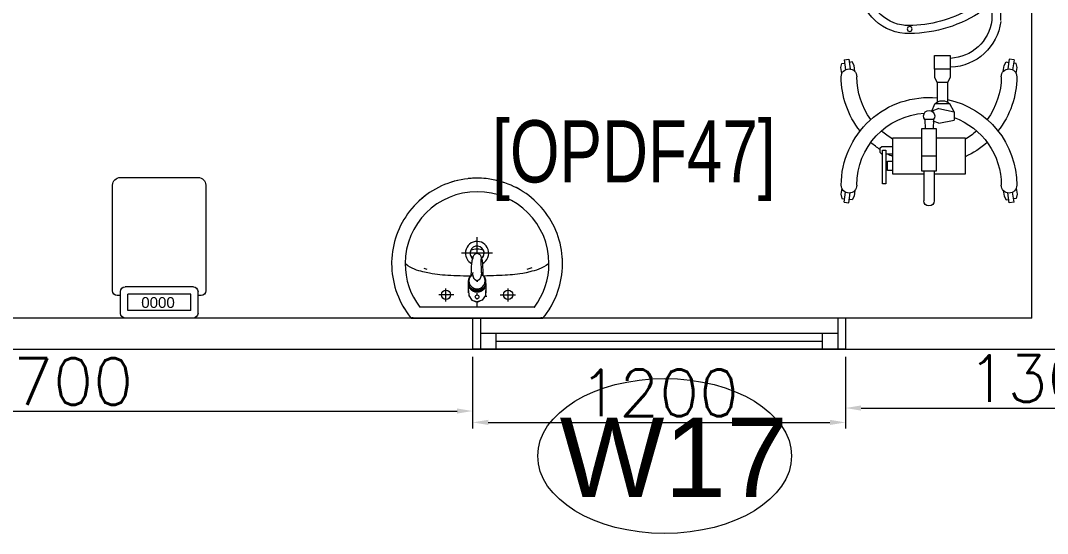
# Model space of a CAD drawing. Header units: millimetres. Extents: x -2143172 to 5255, y -610845 to 279739.
# Drawn here: x -1071212 to -1067907, y -583061 to -581411 of the extents above; entities that cross this region are included whole.
import ezdxf

# ---------------------------------------------------------------- set-up
doc = ezdxf.new("R2010")
doc.units = ezdxf.units.MM
doc.header["$LTSCALE"] = 30
doc.layers.get('0').update_dxf_attribs({"lineweight": 5})
doc.layers.get('Defpoints').update_dxf_attribs({"lineweight": 5})
for name, color, linetype, lineweight in [('72_EGR_BASE_TEXT', 7, 'Continuous', 5), ('Al Window tag', 5, 'Continuous', 5), ('Aluminum', 7, 'Continuous', 5), ('dims.', 152, 'Continuous', 5), ('LOADING', 163, 'Continuous', 5), ('P-SANR-FIXT', 6, 'Continuous', 18), ('P-SANR-FIXT-1', 6, 'Continuous', 13), ('Walls', 32, 'Continuous', 5)]:
    doc.layers.add(name, color=color, linetype=linetype, lineweight=lineweight)
doc.styles.add('SIMPLEX', font='SIMPLEX.shx', dxfattribs={"height": 150})
doc.styles.get("Standard").update_dxf_attribs({"font": ''})
doc.styles.add('TTLB-A0-JeddahDP$0$swis721', font='swiss.ttf')
doc.styles.add('X3G_ENTITY_9F38', font='swisscl.ttf', dxfattribs={"height": 0.2})
doc.styles.get('Standard').set_extended_font_data('@Arial Unicode MS')
doc.dimstyles.new('Buk', dxfattribs={"dimtxt": 150, "dimasz": 50, "dimexe": 20, "dimexo": 25, "dimgap": 20, "dimtad": 1, "dimdec": 0, "dimrnd": 5, "dimdsep": 46, "dimtxsty": 'SIMPLEX', "dimcen": 0, "dimdle": 20, "dimclrd": 256, "dimclre": 256, "dimclrt": 256, "dimadec": 0, "dimazin": 0, "dimtfac": 0.0075, "dimtdec": 0, "dimtmove": 1, "dimatfit": 2, "dimldrblk": 'ARCHTICK', "dimfxl": 1, "dimtolj": 1, "dimtzin": 0, "dimlwd": -1, "dimlwe": -1, "dimarcsym": 0})

# ---------------------------------------------------------------- blocks, each defined once
blk = doc.blocks.new('*D322')
at = {"layer": 'Defpoints', "color": 0, "transparency": 16777216}
for p in [(-1072457, -582468.1, 0.1), (-1069757, -582468.1, 0.1), (-1069757, -582667.4)]:
    blk.add_point(p, dxfattribs=at)
at = {"layer": 'dims.', "linetype": 'Continuous', "transparency": 16777216}
for p, q in [((-1072457, -582493.1), (-1072457, -582687.4)), ((-1069757, -582493.1), (-1069757, -582687.4))]:
    blk.add_line(p, q, dxfattribs=at)
at = {"layer": 'dims.', "transparency": 16777216}
blk.add_line((-1072407, -582667.4), (-1069807, -582667.4), dxfattribs=at)
for points in [[(-1072407, -582659.1), (-1072407, -582675.7), (-1072457, -582667.4)], [(-1069807, -582659.1), (-1069807, -582675.7), (-1069757, -582667.4)]]:
    blk.add_solid(points, dxfattribs=at)
at = {"layer": 'dims.', "transparency": 16777216, "insert": (-1071107, -582572.4), "char_height": 150, "attachment_point": 5, "style": 'SIMPLEX'}
blk.add_mtext('\\A1;2700', dxfattribs=at)
blk = doc.blocks.new('_ArchTick')
at = {"color": 0, "linetype": 'ByBlock', "const_width": 0.15}
blk.add_lwpolyline([(-0.5, -0.5), (0.5, 0.5)], dxfattribs=at)
blk = doc.blocks.new('*D323')
at = {"layer": 'Defpoints', "color": 0, "transparency": 16777216}
for p in [(-1069757, -582468.1, 0.1), (-1068557, -582468.1, 0.1), (-1068557, -582704)]:
    blk.add_point(p, dxfattribs=at)
at = {"layer": 'dims.', "linetype": 'Continuous', "transparency": 16777216}
for p, q in [((-1069757, -582493.1), (-1069757, -582724)), ((-1068557, -582493.1), (-1068557, -582724))]:
    blk.add_line(p, q, dxfattribs=at)
at = {"layer": 'dims.', "transparency": 16777216}
blk.add_line((-1069707, -582704), (-1068607, -582704), dxfattribs=at)
for points in [[(-1069707, -582695.7), (-1069707, -582712.3), (-1069757, -582704)], [(-1068607, -582695.7), (-1068607, -582712.3), (-1068557, -582704)]]:
    blk.add_solid(points, dxfattribs=at)
at = {"layer": 'dims.', "transparency": 16777216, "insert": (-1069157, -582609), "char_height": 150, "attachment_point": 5, "style": 'SIMPLEX'}
blk.add_mtext('\\A1;1200', dxfattribs=at)
blk = doc.blocks.new('*D324')
at = {"layer": 'Defpoints', "color": 0, "transparency": 16777216}
for p in [(-1068557, -582468.1, 0.1), (-1067257, -582468.1, 0.1), (-1067257, -582657.8)]:
    blk.add_point(p, dxfattribs=at)
at = {"layer": 'dims.', "linetype": 'Continuous', "transparency": 16777216}
for p, q in [((-1068557, -582493.1), (-1068557, -582677.8)), ((-1067257, -582493.1), (-1067257, -582677.8))]:
    blk.add_line(p, q, dxfattribs=at)
at = {"layer": 'dims.', "transparency": 16777216}
blk.add_line((-1068507, -582657.8), (-1067307, -582657.8), dxfattribs=at)
for points in [[(-1068507, -582649.4), (-1068507, -582666.1), (-1068557, -582657.8)], [(-1067307, -582649.4), (-1067307, -582666.1), (-1067257, -582657.8)]]:
    blk.add_solid(points, dxfattribs=at)
at = {"layer": 'dims.', "transparency": 16777216, "insert": (-1067907, -582562.8), "char_height": 150, "attachment_point": 5, "style": 'SIMPLEX'}
blk.add_mtext('\\A1;1300', dxfattribs=at)
blk = doc.blocks.new('A$C37be4daf')
at = {"layer": 'Aluminum', "color": 5}
for p, q in [((1416, 598.2), (216, 598.2)), ((241, 498.2), (241, 598.2)), ((291, 548.2), (291, 598.2)), ((1341, 548.2), (1341, 598.2)), ((1391, 498.2), (1391, 598.2)), ((291, 573.2), (1341, 573.2)), ((1391, 548.2), (241, 548.2)), ((1416, 498.2), (216, 498.2))]:
    blk.add_line(p, q, dxfattribs=at)
at = {"layer": 'Walls'}
for p, q in [((216, 498.2), (216, 598.2)), ((1416, 498.2), (1416, 598.2))]:
    blk.add_line(p, q, dxfattribs=at)
blk = doc.blocks.new('A$C5CCD2EA3')
at = {"layer": 'Al Window tag'}
blk.add_ellipse((0, 0), major_axis=(408.6, 0), ratio=0.610025, dxfattribs=at)
at = {"layer": 'Al Window tag', "insert": (-338.2, 123.8, 0), "char_height": 256, "attachment_point": 1, "style": 'TTLB-A0-JeddahDP$0$swis721'}
blk.add_mtext_dynamic_manual_height_columns('W17', width=1569.457, gutter_width=9406.5, heights=[480.3], dxfattribs=at)
blk = doc.blocks.new('mobile light')
at = {"layer": 'LOADING'}
for p, q in [((1882.58, -498.29), (1882.35, -499.8)), ((1882.58, -498.29), (1885.78, -498.78)), ((1883.78, -497.56), (1883.65, -498.45)), ((1885.1, -497.29), (1883.78, -497.56)), ((1887.04, -497.59), (1885.1, -497.29)), ((1923.94, -497.59), (1925.88, -497.29)), ((1928.41, -498.29), (1925.2, -498.78)), ((1925.88, -497.29), (1927.2, -497.56)), ((1927.2, -497.56), (1927.33, -498.45)), ((1928.41, -498.29), (1928.63, -499.8)), ((1882.35, -499.8), (1885.55, -500.28)), ((1883.28, -500.85), (1883.42, -499.96)), ((1884.47, -501.5), (1883.28, -500.85)), ((1886.4, -501.79), (1884.47, -501.5)), ((1924.58, -501.79), (1926.52, -501.5)), ((1928.63, -499.8), (1925.43, -500.28)), ((1926.52, -501.5), (1927.7, -500.85)), ((1927.7, -500.85), (1927.56, -499.96)), ((1948.76, -501.94), (1947.59, -502.62)), ((1953.47, -501.94), (1948.76, -501.94)), ((1958.23, -506.5), (1953.47, -501.94)), ((1947.59, -502.62), (1941.09, -502.62)), ((1947.59, -505.45), (1941.09, -505.45)), ((1947.59, -502.62), (1947.59, -505.45)), ((1947.59, -505.45), (1948.15, -506.5)), ((1948.15, -506.5), (1952.41, -502.55)), ((1946.6, -512.08), (1948.15, -506.5)), ((1958.23, -506.5), (1948.15, -506.5)), ((1959.78, -512.08), (1958.23, -506.5)), ((1963.08, -509.67), (1943.3, -509.67)), ((1959.78, -512.08), (1946.6, -512.08)), ((1908.01, -522.53), (1909, -517.55)), ((1911.69, -517.55), (1909, -517.55)), ((1912.69, -522.53), (1911.69, -517.55)), ((1911.69, -517.55), (1914.17, -518.99)), ((1922.73, -518.8), (1921.08, -519.69)), ((1925.38, -518.8), (1922.73, -518.8)), ((1914.17, -518.99), (1914.17, -523.77)), ((1921.08, -519.69), (1914.74, -519.69)), ((1921.08, -519.69), (1921.08, -523.01)), ((1921.08, -519.69), (1921.08, -523.01)), ((1892.68, -523.97), (1883.05, -523.97)), ((1892.68, -528.06), (1892.68, -523.24)), ((1892.68, -523.24), (1906.16, -523.24)), ((1897.5, -528.06), (1897.5, -523.24)), ((1906.16, -523.24), (1906.16, -528.06)), ((1909.15, -524.25), (1906.16, -524.32)), ((1908.01, -522.53), (1908.62, -524.28)), ((1909.15, -524.25), (1909.15, -526.94)), ((1912.69, -522.53), (1911.9, -524.78)), ((1911.9, -524.78), (1914.17, -523.77)), ((1921.08, -523.01), (1914.77, -523.01)), ((1922.73, -523.93), (1921.08, -523.04)), ((1925.38, -523.93), (1922.73, -523.93)), ((1892.68, -527.34), (1883.05, -527.34)), ((1906.16, -528.06), (1892.68, -528.06)), ((1909.15, -526.94), (1906.16, -526.87)), ((1882.35, -551.47), (1885.55, -550.99)), ((1882.58, -552.98), (1882.35, -551.47)), ((1884.47, -549.77), (1883.28, -550.42)), ((1883.28, -550.42), (1883.42, -551.31)), ((1886.4, -549.48), (1884.47, -549.77)), ((1924.58, -549.48), (1926.52, -549.77)), ((1928.63, -551.47), (1925.43, -550.99)), ((1926.52, -549.77), (1927.7, -550.42)), ((1927.7, -550.42), (1927.56, -551.31)), ((1928.41, -552.98), (1928.63, -551.47)), ((1882.58, -552.98), (1885.78, -552.5)), ((1883.78, -553.71), (1883.65, -552.82)), ((1885.1, -553.98), (1883.78, -553.71)), ((1887.04, -553.69), (1885.1, -553.98)), ((1923.94, -553.69), (1925.88, -553.98)), ((1928.41, -552.98), (1925.2, -552.5)), ((1925.88, -553.98), (1927.2, -553.71)), ((1927.2, -553.71), (1927.33, -552.82))]:
    blk.add_line(p, q, dxfattribs=at)
for points in [[(1903.33, -523.24), (1903.33, -514.02), (1891.61, -514.02), (1891.61, -523.97)], [(1954.27, -524.55), (1954.27, -528.82), (1952.05, -528.82), (1952.05, -524.5)], [(1891.61, -527.34), (1891.61, -537.34), (1903.33, -537.34), (1903.33, -528.06)], [(1892.74, -537.34), (1892.74, -539.04), (1895.76, -539.04), (1895.76, -537.34)], [(1898.05, -537.34), (1898.05, -539.5)], [(1898.05, -540.63), (1898.05, -540.87), (1898.53, -541.35), (1900.02, -541.35), (1900.5, -540.87), (1900.5, -537.34)]]:
    blk.add_lwpolyline(points, dxfattribs=at)
for points in [[(1929.78, -518.8), (1925.38, -518.8), (1925.38, -523.93), (1929.78, -523.93)], [(1899.3, -539.5), (1888.5, -539.5), (1888.5, -540.63), (1899.3, -540.63)]]:
    blk.add_lwpolyline(points, close=True, dxfattribs=at)
for centre, radius in [((1945.96, -511.25), 0.793), ((1960.42, -511.25), 0.793), ((1953.01, -531.79), 8.32), ((1953.01, -531.79), 7.35), ((1938.31, -531.85), 0.793), ((1968.07, -531.85), 0.793), ((1953.19, -546.77), 0.793)]:
    blk.add_circle(centre, radius, dxfattribs=at)
for centre, radius, start, end in [((1888.02, -499.89), 2.5, 90, 270), ((1888.02, -525.64), 28.25, 12.1463, 90), ((1922.96, -525.64), 28.25, 90, 128.2073), ((1922.96, -499.89), 2.5, 270, 90), ((1888.02, -525.64), 23.25, 20.3387, 90), ((1922.96, -525.64), 23.25, 90, 126.3743), ((1942.82, -519.31), 16.86, 97.1293, 177.6115), ((1942.82, -519.31), 13.97, 97.1293, 177.6115), ((1922.96, -525.64), 28.25, 138.4974, 155.7305), ((1922.96, -525.64), 23.25, 138.7224, 150.0382), ((1980.13, -532.49), 43.32, 148.2167, 181.2501), ((1946.6, -514.96), 2.89, 90, 152.4092), ((1959.78, -514.96), 2.89, 27.5908, 90), ((1926.25, -532.49), 43.32, 358.7499, 31.7833), ((1980.13, -532.49), 40.72, 152.4092, 181.2501), ((1926.25, -532.49), 40.72, 358.7499, 27.5908), ((1911.94, -521.38), 3.27, 313.0112, 46.9888), ((1883.05, -525.65), 1.68, 90, 270), ((1888.02, -525.64), 28.25, 270, 5.3386), ((1910.32, -525.6), 1.78, 229.0673, 130.9327), ((1888.02, -525.64), 23.25, 270, 356.3184), ((1953.19, -531.93), 16.44, 185.2361, 354.7639), ((1953.19, -531.93), 13.84, 185.2361, 354.7639), ((1922.96, -525.64), 28.25, 204.483, 208.105), ((1922.96, -525.64), 23.25, 210.2349, 221.2776), ((1922.96, -525.64), 28.25, 213.7985, 221.5026), ((1922.96, -525.64), 23.25, 233.6257, 270), ((1922.96, -525.64), 28.25, 231.7927, 270), ((1888.02, -551.39), 2.5, 90, 270), ((1922.96, -551.39), 2.5, 270, 90)]:
    blk.add_arc(centre, radius, start, end, dxfattribs=at)
blk = doc.blocks.new('FP_138-161_A_00_GFL_-0_080_Einreichung_Grundrisse_100')
at = {"layer": 'P-SANR-FIXT'}
blk.add_line((-0.0044, -0.0019), (-0.0045, -0.0021), dxfattribs=at)
at = {"layer": 'P-SANR-FIXT', "flags": 128}
blk.add_lwpolyline([(-0.0057, -0.0037), (-0.0058, -0.0039), (-0.006, -0.004)], dxfattribs=at)
blk = doc.blocks.new('FP_139-161_A_00_GFL_-0_080_Einreichung_Grundrisse_100')
at = {"layer": 'P-SANR-FIXT'}
blk.add_line((0.0045, -0.0022), (0.0044, -0.002), dxfattribs=at)
at = {"layer": 'P-SANR-FIXT', "flags": 128}
blk.add_lwpolyline([(0.006, -0.004), (0.0059, -0.0039), (0.0057, -0.0038)], dxfattribs=at)
blk = doc.blocks.new('IS_Ceraplus_B8204_BIM_BG _1_ - B8204AA - CERAPLUS single lever basin mixer with pop-up waste-V137-161_A_00_GFL_-0_080_Einreichung_Grundrisse_100')
at = {"layer": 'P-SANR-FIXT-1'}
h = blk.add_hatch(dxfattribs=at)
h.set_pattern_fill('FP_26', color=256, style=0, pattern_type=2)
h.set_pattern_definition([(225, (0.009, 0), (0.010607, -0.010607), []), (315, (0.009, 0), (0.010607, 0.010607), [])])
h.paths.add_polyline_path([(0.0056, -0.002), (0.0058, -0.0024), (0.0058, -0.0021)])
h.paths.add_polyline_path([(0.007, -0.0039), (0.0088, -0.0045), (0.0084, -0.0043)])
at = {"layer": 'LOADING'}
for p, q in [((-0.028, 0), (-0.028, -0.0281)), ((-0.0262, -0.0282), (-0.0263, -0.0287)), ((0.0263, -0.0287), (0.0262, -0.0282)), ((0.0262, -0.0293), (0.0263, -0.0287)), ((0.028, -0.0281), (0.028, 0)), ((-0.0274, -0.0337), (-0.0271, -0.0392)), ((-0.0137, -0.0512), (-0.0129, -0.0517)), ((0.0124, -0.052), (0.0133, -0.0515)), ((0.014, -0.0647), (0.0133, -0.1077)), ((0.0185, -0.0618), (0.019, -0.0539)), ((0.019, -0.0539), (0.0188, -0.0561)), ((0.0271, -0.0392), (0.0274, -0.0337))]:
    blk.add_line(p, q, dxfattribs=at)
at = {"layer": 'LOADING', "flags": 128}
for points in [[(-0.0272, -0.0069), (-0.0266, 0.009), (-0.0165, 0.0236), (0, 0.0291)], [(0.0272, -0.0069), (0.0266, 0.009), (0.0165, 0.0236), (0, 0.0291)], [(-0.0176, -0.0568), (-0.0224, -0.0513), (-0.0254, -0.0448), (-0.0264, -0.0376), (-0.0253, -0.0305), (-0.0222, -0.024), (-0.0172, -0.0186), (-0.0109, -0.0147), (-0.0037, -0.0127), (0.0037, -0.0127), (0.0109, -0.0147), (0.0172, -0.0186), (0.0222, -0.024), (0.0253, -0.0305), (0.0264, -0.0376), (0.0254, -0.0448), (0.0224, -0.0513), (0.0176, -0.0568)], [(-0.0271, -0.0393), (-0.027, -0.0403), (-0.0269, -0.0414), (-0.0267, -0.0424), (-0.0265, -0.0434), (-0.0262, -0.0444), (-0.0259, -0.0454), (-0.0255, -0.0464), (-0.0252, -0.0474), (-0.0247, -0.0484), (-0.0243, -0.0493), (-0.0238, -0.0502), (-0.0232, -0.0511), (-0.0226, -0.052), (-0.022, -0.0529), (-0.0214, -0.0537), (-0.0207, -0.0545), (-0.0199, -0.0553), (-0.0192, -0.0561), (-0.0184, -0.0568), (-0.0176, -0.0575), (-0.0173, -0.0577)], [(-0.019, -0.0539), (-0.0185, -0.0615), (-0.0185, -0.0618)], [(-0.0162, -0.0579), (-0.0156, -0.058), (-0.0151, -0.0581), (-0.0146, -0.0583), (-0.0142, -0.0586), (-0.0139, -0.0588), (-0.0138, -0.0591)], [(-0.0138, -0.0591), (-0.0139, -0.0612), (-0.014, -0.0633)], [(0.0138, -0.0591), (0.0139, -0.0588), (0.0142, -0.0586), (0.0146, -0.0583), (0.0151, -0.0581), (0.0156, -0.058), (0.0162, -0.0579)], [(0.014, -0.0633), (0.0139, -0.0612), (0.0138, -0.0591)], [(0.0171, -0.0578), (0.0174, -0.0575), (0.0176, -0.0568)], [(0.0173, -0.0577), (0.0181, -0.057), (0.0189, -0.0563), (0.0197, -0.0556), (0.0204, -0.0548), (0.0211, -0.054), (0.0218, -0.0532), (0.0224, -0.0523), (0.023, -0.0514), (0.0236, -0.0505), (0.0241, -0.0496), (0.0246, -0.0487), (0.025, -0.0477), (0.0254, -0.0467), (0.0258, -0.0458), (0.0261, -0.0448), (0.0264, -0.0437), (0.0266, -0.0427), (0.0268, -0.0417), (0.027, -0.0407), (0.0271, -0.0396), (0.0271, -0.0393)], [(0.0184, -0.0651), (0.0184, -0.0652), (0.0184, -0.0652), (0.0184, -0.0652), (0.0184, -0.0654), (0.0184, -0.0655)], [(-0.0181, -0.0728), (-0.0177, -0.083), (-0.0172, -0.0938)], [(0.0172, -0.0938), (0.0177, -0.083), (0.0181, -0.0728)], [(-0.0129, -0.1142), (-0.0124, -0.1161), (-0.0118, -0.1179), (-0.0109, -0.1197), (-0.0098, -0.1214), (-0.0084, -0.123), (-0.0067, -0.1244), (-0.0047, -0.1255), (-0.0025, -0.1263), (0, -0.1266)], [(0, -0.1266), (0.0025, -0.1263), (0.0047, -0.1255), (0.0067, -0.1244), (0.0084, -0.123), (0.0098, -0.1214), (0.0109, -0.1197), (0.0118, -0.1179), (0.0124, -0.1161), (0.0129, -0.1142)]]:
    blk.add_lwpolyline(points, dxfattribs=at)
at = {"layer": 'LOADING'}
for centre, radius, start, end in [((0, 0.0135), 0.00603, 0, 180), ((0, 0.0135), 0.00603, 180, 0), ((-0.009, 0), 0.005, 300, 315), ((0.009, 0), 0.005, 225, 240)]:
    blk.add_arc(centre, radius, start, end, dxfattribs=at)
for centre, major_axis, start_param, end_param in [((0, -0.0281), (-0.028, 0), 4.712389, 6.47291), ((0, -0.0321), (0.0275, 0), 3.141823, 3.202701), ((0, -0.0287), (0.0267, 0), 1.570796, 3.036556), ((0, -0.0287), (0.0263, 0), 2.625648, 2.791756), ((0, -0.0287), (-0.0263, 0), 4.712389, 5.759587), ((0, -0.0281), (0.028, 0), 6.093357, 7.853982), ((0, -0.0287), (0.0267, 0), 0.105099, 1.570796), ((0, -0.0287), (0.0262, 0), 0.523599, 1.570796), ((0, -0.0287), (0.0262, 0), 0.349919, 0.515945), ((0, -0.0321), (0.0275, 0), 6.222066, 6.282955), ((0, -0.0321), (0.0275, 0), 3.239313, 3.439417), ((0, -0.0281), (0.028, 0), 3.371221, 3.483334), ((0, -0.0312), (0.0248, 0), 4.111947, 4.191073), ((0, -0.0281), (0.028, 0), 4.202431, 4.259552), ((0, -0.0287), (0.0263, 0), 4.169225, 4.2325), ((0, -0.0281), (0.028, 0), 5.172057, 5.222265), ((0, -0.0287), (0.0267, 0), 6.059374, 6.108652), ((0, -0.0321), (0.0275, 0), 5.985527, 6.185455), ((0, -0.0281), (0.028, 0), 5.94107, 6.05344)]:
    blk.add_ellipse(centre, major_axis=major_axis, ratio=0.961262, start_param=start_param, end_param=end_param, dxfattribs=at)
for points, knots in [([(-0.0215, -0.0162), (-0.0216, -0.0163), (-0.0219, -0.0167), (-0.0227, -0.0177), (-0.0238, -0.0192), (-0.0249, -0.0211), (-0.0258, -0.0231), (-0.0266, -0.0253), (-0.0273, -0.0282), (-0.0275, -0.0305), (-0.0275, -0.0321)], [0.7859035, 0.7859035, 0.7859035, 0.7859035, 0.7916667, 0.8055556, 0.8333333, 0.8611111, 0.8888889, 0.9166667, 0.9444444, 1, 1, 1, 1]), ([(0.021, -0.0157), (0.0208, -0.0154), (0.0203, -0.0149), (0.0192, -0.0139), (0.0177, -0.0127), (0.0161, -0.0117), (0.0148, -0.0109), (0.0138, -0.0104), (0.0127, -0.0099), (0.0113, -0.0093), (0.0087, -0.0084), (0.0048, -0.0075), (0, -0.0071), (-0.0048, -0.0075), (-0.0087, -0.0084), (-0.0113, -0.0093), (-0.0127, -0.0099), (-0.0138, -0.0104), (-0.0148, -0.0109), (-0.0161, -0.0117), (-0.0177, -0.0127), (-0.0191, -0.0139), (-0.0202, -0.0149), (-0.0208, -0.0154), (-0.021, -0.0157)], [0.2222222, 0.2222222, 0.2222222, 0.2222222, 0.2361111, 0.25, 0.2777778, 0.3055556, 0.3194444, 0.3333333, 0.3472222, 0.3611111, 0.3888889, 0.4444444, 0.5, 0.5555556, 0.6111111, 0.6388889, 0.6527778, 0.6666667, 0.6805556, 0.6944444, 0.7222222, 0.75, 0.7638889, 0.7777778, 0.7777778, 0.7777778, 0.7777778]), ([(0.0275, -0.0321), (0.0275, -0.0305), (0.0273, -0.0282), (0.0266, -0.0253), (0.0258, -0.0231), (0.0249, -0.0211), (0.0238, -0.0192), (0.0227, -0.0177), (0.0219, -0.0167), (0.0216, -0.0163), (0.0215, -0.0162)], [0, 0, 0, 0, 0.0555556, 0.0833333, 0.1111111, 0.1388889, 0.1666667, 0.1944444, 0.2083333, 0.2142181, 0.2142181, 0.2142181, 0.2142181]), ([(-0.0188, -0.0538), (-0.0188, -0.0547), (-0.0186, -0.0582), (-0.0185, -0.0619), (-0.0184, -0.0646)], [0.6724021, 0.6724021, 0.6724021, 0.6724021, 0.75, 1, 1, 1, 1]), ([(-0.0162, -0.0579), (-0.0162, -0.0578), (-0.0163, -0.0578), (-0.0165, -0.0577), (-0.0166, -0.0575), (-0.0167, -0.0574), (-0.0169, -0.0573), (-0.017, -0.0572), (-0.0172, -0.0571), (-0.0173, -0.057), (-0.0175, -0.0569), (-0.0176, -0.0568)], [0, 0, 0, 0, 0.1, 0.2, 0.3, 0.4, 0.5, 0.6, 0.7, 0.8, 1, 1, 1, 1]), ([(-0.0148, -0.0587), (-0.015, -0.0586), (-0.0159, -0.0583), (-0.0167, -0.058), (-0.0172, -0.0578)], [0.8, 0.8, 0.8, 0.8, 0.85, 1, 1, 1, 1]), ([(0, -0.0378), (-0.0005, -0.038), (-0.0012, -0.0384), (-0.0021, -0.0389), (-0.0028, -0.0393), (-0.0035, -0.0397), (-0.0042, -0.04), (-0.0049, -0.0405), (-0.0055, -0.0409), (-0.0061, -0.0414), (-0.0067, -0.0419), (-0.0072, -0.0424), (-0.0078, -0.0429), (-0.0083, -0.0435), (-0.0088, -0.0441), (-0.0092, -0.0446), (-0.0096, -0.0452), (-0.01, -0.0459), (-0.0103, -0.0466), (-0.0105, -0.0472), (-0.0107, -0.0477), (-0.0108, -0.0481), (-0.0109, -0.0484), (-0.0111, -0.0489), (-0.0114, -0.0497), (-0.0118, -0.0509), (-0.0122, -0.0521), (-0.0124, -0.053), (-0.0126, -0.0537), (-0.0128, -0.0544), (-0.0129, -0.0552), (-0.0131, -0.0559), (-0.0132, -0.0566), (-0.0134, -0.0572), (-0.0136, -0.0581), (-0.0137, -0.0587), (-0.0138, -0.0591)], [0, 0, 0, 0, 0.055556, 0.083333, 0.111111, 0.138889, 0.166667, 0.194444, 0.222222, 0.25, 0.277778, 0.305556, 0.333333, 0.361111, 0.388889, 0.416667, 0.444444, 0.472222, 0.5, 0.527778, 0.541667, 0.555556, 0.569444, 0.583333, 0.611111, 0.666667, 0.722222, 0.75, 0.777778, 0.805556, 0.833333, 0.861111, 0.888889, 0.916667, 0.944444, 1, 1, 1, 1]), ([(0, -0.0357), (-0.0006, -0.0357), (-0.0013, -0.0357), (-0.002, -0.0357), (-0.0022, -0.0357)], [0, 0, 0, 0, 0.1, 0.1298359, 0.1298359, 0.1298359, 0.1298359]), ([(0.0022, -0.0357), (0.002, -0.0357), (0.0013, -0.0357), (0.0006, -0.0357), (0, -0.0357)], [0.8701578, 0.8701578, 0.8701578, 0.8701578, 0.9, 1, 1, 1, 1]), ([(0.0138, -0.0591), (0.0137, -0.0587), (0.0136, -0.0581), (0.0134, -0.0572), (0.0132, -0.0566), (0.0131, -0.0559), (0.0129, -0.0552), (0.0128, -0.0544), (0.0126, -0.0537), (0.0124, -0.053), (0.0122, -0.0521), (0.0118, -0.0509), (0.0114, -0.0497), (0.0111, -0.0489), (0.0109, -0.0484), (0.0108, -0.0481), (0.0107, -0.0477), (0.0105, -0.0472), (0.0103, -0.0466), (0.01, -0.0459), (0.0096, -0.0452), (0.0092, -0.0446), (0.0088, -0.0441), (0.0083, -0.0435), (0.0078, -0.0429), (0.0072, -0.0424), (0.0067, -0.0419), (0.0061, -0.0414), (0.0055, -0.0409), (0.0049, -0.0405), (0.0042, -0.04), (0.0035, -0.0397), (0.0028, -0.0393), (0.0021, -0.0389), (0.0012, -0.0384), (0.0005, -0.038), (0, -0.0378)], [0, 0, 0, 0, 0.055556, 0.083333, 0.111111, 0.138889, 0.166667, 0.194444, 0.222222, 0.25, 0.277778, 0.333333, 0.388889, 0.416667, 0.430556, 0.444444, 0.458333, 0.472222, 0.5, 0.527778, 0.555556, 0.583333, 0.611111, 0.638889, 0.666667, 0.694444, 0.722222, 0.75, 0.777778, 0.805556, 0.833333, 0.861111, 0.888889, 0.916667, 0.944444, 1, 1, 1, 1]), ([(0.0141, -0.0613), (0.0141, -0.0611), (0.0143, -0.0608), (0.0145, -0.0604), (0.0148, -0.06), (0.0151, -0.0596), (0.0153, -0.0594), (0.0155, -0.0592), (0.0156, -0.059), (0.0158, -0.0588), (0.016, -0.0587), (0.0163, -0.0585), (0.0165, -0.0583), (0.0166, -0.0582)], [0.3333333, 0.3333333, 0.3333333, 0.3333333, 0.4166667, 0.5, 0.5833333, 0.6666667, 0.7083333, 0.75, 0.7916667, 0.8333333, 0.875, 0.9166667, 1, 1, 1, 1]), ([(0.0176, -0.0568), (0.0175, -0.0569), (0.0173, -0.057), (0.0172, -0.0571), (0.017, -0.0572), (0.0169, -0.0573), (0.0167, -0.0574), (0.0166, -0.0575), (0.0165, -0.0577), (0.0163, -0.0578), (0.0162, -0.0578), (0.0162, -0.0579)], [0, 0, 0, 0, 0.2, 0.3, 0.4, 0.5, 0.6, 0.7, 0.8, 0.9, 1, 1, 1, 1]), ([(0.0184, -0.0646), (0.0185, -0.0619), (0.0186, -0.0582), (0.0188, -0.0547), (0.0188, -0.0538)], [0, 0, 0, 0, 0.25, 0.3275586, 0.3275586, 0.3275586, 0.3275586]), ([(-0.0131, -0.1116), (-0.0132, -0.1115), (-0.0135, -0.1109), (-0.0141, -0.1099), (-0.0147, -0.1086), (-0.0153, -0.1072), (-0.0159, -0.1053), (-0.0167, -0.1021), (-0.0171, -0.0992), (-0.0171, -0.0973)], [0.4856715, 0.4856715, 0.4856715, 0.4856715, 0.5, 0.55, 0.6, 0.65, 0.7, 0.8, 1, 1, 1, 1]), ([(0.0131, -0.1116), (0.0133, -0.1113), (0.0137, -0.1106), (0.0142, -0.1096), (0.0147, -0.1084), (0.0153, -0.1072), (0.0159, -0.1053), (0.0167, -0.1021), (0.0171, -0.0992), (0.0171, -0.0973)], [-0.5143371, -0.5143371, -0.5143371, -0.5143371, -0.475, -0.4375, -0.4, -0.35, -0.3, -0.2, 0, 0, 0, 0]), ([(-0.0132, -0.1091), (-0.0132, -0.1096), (-0.0132, -0.1103), (-0.0132, -0.1111), (-0.0132, -0.1115), (-0.0132, -0.1118), (-0.0131, -0.1122), (-0.0131, -0.1125), (-0.0131, -0.1128), (-0.0131, -0.1131), (-0.013, -0.1134), (-0.013, -0.1138), (-0.0129, -0.1141), (-0.0129, -0.1142)], [0.2, 0.2, 0.2, 0.2, 0.4, 0.5, 0.55, 0.6, 0.65, 0.7, 0.75, 0.8, 0.85, 0.9, 1, 1, 1, 1]), ([(0.0129, -0.1142), (0.0129, -0.1141), (0.013, -0.1138), (0.013, -0.1134), (0.0131, -0.1131), (0.0131, -0.1128), (0.0131, -0.1125), (0.0131, -0.1122), (0.0132, -0.1118), (0.0132, -0.1115), (0.0132, -0.1111), (0.0132, -0.1103), (0.0132, -0.1096), (0.0132, -0.1091)], [0, 0, 0, 0, 0.1, 0.15, 0.2, 0.25, 0.3, 0.35, 0.4, 0.45, 0.5, 0.6, 0.8, 0.8, 0.8, 0.8])]:
    blk.add_open_spline(points, degree=3, knots=knots, dxfattribs=at)
for points in [[(-0.0184, -0.0646), (-0.0183, -0.0659), (-0.0182, -0.0684), (-0.0181, -0.0709), (-0.0181, -0.0721)], [(-0.0172, -0.0578), (-0.0171, -0.0578), (-0.0169, -0.058), (-0.0167, -0.0581), (-0.0166, -0.0582)], [(-0.0162, -0.0579), (-0.0162, -0.0579), (-0.0164, -0.0581), (-0.0165, -0.0582), (-0.0166, -0.0583), (-0.0166, -0.0582), (-0.0166, -0.0582)], [(-0.0166, -0.0582), (-0.0163, -0.0585), (-0.0156, -0.059), (-0.0148, -0.0599), (-0.0142, -0.0609), (-0.0139, -0.0617), (-0.0138, -0.0621)], [(-0.014, -0.0633), (-0.014, -0.0633), (-0.014, -0.0633), (-0.014, -0.0633)], [(-0.014, -0.0646), (-0.014, -0.0644), (-0.014, -0.064), (-0.014, -0.0635), (-0.014, -0.0633)], [(0.014, -0.0633), (0.014, -0.0633), (0.014, -0.0633), (0.014, -0.0633)], [(0.014, -0.0633), (0.014, -0.0635), (0.014, -0.064), (0.014, -0.0644), (0.014, -0.0647)], [(0.0172, -0.0578), (0.0168, -0.0579), (0.0158, -0.0583), (0.0147, -0.0587), (0.0141, -0.059)], [(0.0166, -0.0582), (0.0166, -0.0582), (0.0166, -0.0583), (0.0165, -0.0582), (0.0164, -0.0581), (0.0162, -0.0579), (0.0162, -0.0579)], [(0.0166, -0.0582), (0.0167, -0.0582), (0.0168, -0.0581), (0.0169, -0.058), (0.0169, -0.058)], [(0.0169, -0.058), (0.017, -0.0579), (0.0171, -0.0579), (0.0171, -0.0578)], [(0.0181, -0.0721), (0.0181, -0.0709), (0.0182, -0.0684), (0.0183, -0.0659), (0.0184, -0.0646)], [(-0.0172, -0.0938), (-0.0172, -0.0944), (-0.0172, -0.0956), (-0.0171, -0.0967), (-0.0171, -0.0973)], [(0.0171, -0.0973), (0.0171, -0.0967), (0.0172, -0.0956), (0.0172, -0.0944), (0.0172, -0.0938)]]:
    blk.add_open_spline(points, degree=3, dxfattribs=at)
for name in ['FP_138-161_A_00_GFL_-0_080_Einreichung_Grundrisse_100', 'FP_139-161_A_00_GFL_-0_080_Einreichung_Grundrisse_100']:
    blk.add_blockref(name, (0, 0), dxfattribs=at)
blk = doc.blocks.new('_100_WB_KER_REN_55x45x18 - _100_WB_KER_REN_55x45x18-V63-161_A_00_GFL_-0_080_Einreichung_Grundrisse_100')
at = {"layer": 'LOADING'}
for p, q in [((-0.2075, 0.225), (-0.2075, 0.2227)), ((0.2074, 0.225), (-0.2074, 0.225)), ((0.2075, 0.2227), (0.2075, 0.225)), ((-0.1855, 0.1899), (0.1855, 0.1899)), ((-0.1, 0.172), (-0.1, 0.1303)), ((0, 0.1899), (0, 0.1724)), ((0, 0.1656), (0, 0.1628)), ((0.1, 0.172), (0.1, 0.1303)), ((-0.0744, 0.15), (-0.1234, 0.15)), ((-0.0259, 0.155), (-0.0315, 0.155)), ((0, 0.1509), (0, 0.1454)), ((0, 0.1422), (0, 0.1399)), ((0.026, 0.155), (0.0248, 0.155)), ((0.0744, 0.15), (0.1234, 0.15)), ((-0.1763, 0.0637), (-0.1598, 0.0692)), ((0.1605, 0.0691), (0.1707, 0.0656)), ((-0.05, 0.0161), (0.05, 0.0161)), ((0, 0.0168), (0, -0.0348))]:
    blk.add_line(p, q, dxfattribs=at)
at = {"layer": 'LOADING', "flags": 128}
for points in [[(-0.2121, 0.225), (-0.219, 0.2164), (-0.2254, 0.2075), (-0.2316, 0.1983), (-0.2373, 0.189), (-0.2427, 0.1794), (-0.2476, 0.1696), (-0.2522, 0.1596), (-0.2564, 0.1494), (-0.2602, 0.1391), (-0.2635, 0.1286), (-0.2665, 0.118), (-0.269, 0.1073), (-0.271, 0.0965), (-0.2727, 0.0856), (-0.2739, 0.0747), (-0.2747, 0.0637), (-0.275, 0.0527), (-0.275, 0.05)], [(0.275, 0.05), (0.2748, 0.061), (0.2741, 0.072), (0.273, 0.0829), (0.2715, 0.0938), (0.2695, 0.1046), (0.2671, 0.1154), (0.2643, 0.126), (0.261, 0.1365), (0.2574, 0.1469), (0.2533, 0.1571), (0.2488, 0.1671), (0.2439, 0.177), (0.2387, 0.1866), (0.233, 0.1961), (0.227, 0.2053), (0.2206, 0.2142), (0.2138, 0.2229), (0.2121, 0.225)], [(-0.275, 0.05), (-0.2748, 0.039), (-0.2741, 0.028), (-0.273, 0.0171), (-0.2715, 0.0062), (-0.2695, -0.0046), (-0.2671, -0.0154), (-0.2643, -0.026), (-0.261, -0.0365), (-0.2574, -0.0469), (-0.2533, -0.0571), (-0.2488, -0.0671), (-0.2439, -0.077), (-0.2387, -0.0866), (-0.233, -0.0961), (-0.227, -0.1053), (-0.2206, -0.1142), (-0.2138, -0.1229), (-0.2067, -0.1313), (-0.1993, -0.1395), (-0.1916, -0.1473), (-0.1836, -0.1548), (-0.1752, -0.162), (-0.1666, -0.1688), (-0.1577, -0.1753), (-0.1486, -0.1814), (-0.1392, -0.1872), (-0.1296, -0.1925), (-0.1198, -0.1975), (-0.1098, -0.2021), (-0.0996, -0.2063), (-0.0893, -0.2101), (-0.0788, -0.2135), (-0.0682, -0.2164), (-0.0575, -0.2189), (-0.0467, -0.221), (-0.0359, -0.2227), (-0.0249, -0.2239), (-0.014, -0.2246), (-0.003, -0.225), (0.008, -0.2249), (0.019, -0.2243), (0.03, -0.2234), (0.0409, -0.2219), (0.0517, -0.2201), (0.0625, -0.2178), (0.0731, -0.2151), (0.0837, -0.212), (0.0941, -0.2084), (0.1043, -0.2044), (0.1144, -0.2001), (0.1243, -0.1953), (0.1341, -0.1901), (0.1436, -0.1846), (0.1528, -0.1786), (0.1618, -0.1723), (0.1706, -0.1657), (0.1791, -0.1587), (0.1873, -0.1514), (0.1952, -0.1437), (0.2028, -0.1358), (0.21, -0.1275), (0.217, -0.119), (0.2236, -0.1101), (0.2298, -0.1011), (0.2356, -0.0918), (0.2411, -0.0822), (0.2462, -0.0725), (0.2509, -0.0625), (0.2552, -0.0524), (0.2591, -0.0421), (0.2626, -0.0317), (0.2656, -0.0211), (0.2683, -0.0104), (0.2705, 0.0003), (0.2722, 0.0112), (0.2736, 0.0221), (0.2745, 0.0331), (0.2749, 0.0441), (0.275, 0.05)]]:
    blk.add_lwpolyline(points, dxfattribs=at)
at = {"layer": 'LOADING'}
for centre in [(-0.1, 0.15), (0.1, 0.15)]:
    blk.add_circle(centre, 0.015, dxfattribs=at)
for centre, radius, start, end in [((0, 0.05), 0.275, 145.9324, 150.3591), ((0, 0.05), 0.275, 140.4788, 141.2381), ((0, 0.05), 0.275, 38.7619, 39.5212), ((0, 0.05), 0.275, 29.6409, 34.0676), ((0, 0.05), 0.2315, 142.8209, 180), ((0, 0.155), 0.0175, 54.0899, 125.9101), ((0, 0.155), 0.0175, 68.869, 83.8798), ((0, 0.05), 0.2315, 0, 37.1791), ((0, 0.155), 0.0175, 251.9463, 258.2346), ((0, 0.05), 0.275, 180, 183.6225), ((0, 0.05), 0.2315, 180, 0), ((0, 0.0161), 0.0375, 117.1305, 0), ((0, 0.0161), 0.0225, 129.5025, 0), ((0, 0.0161), 0.0225, 0, 51.4286), ((0, 0.0161), 0.0375, 0, 61.4146), ((0, 0.0161), 0.0225, 180, 193.3417), ((0, 0.0161), 0.0225, 197.0466, 201.508), ((0, 0.0161), 0.0225, 156.725, 162.0134), ((0, 0.05), 0.047, 243.4433, 296.5567), ((0, 0.0161), 0.0225, 138.0808, 143.3939), ((0, 0.0161), 0.0225, 36.616, 41.9265), ((0, 0.0161), 0.0225, 17.9887, 23.276), ((0, 0.0161), 0.0225, 338.492, 342.9534), ((0, 0.0161), 0.0225, 346.6583, 0), ((0, 0.05), 0.275, 307.6689, 312), ((0, 0.05), 0.275, 240, 245.6589), ((0, 0.05), 0.275, 252, 257.5535), ((0, 0.05), 0.275, 264, 276), ((0, 0.05), 0.275, 282.9241, 288)]:
    blk.add_arc(centre, radius, start, end, dxfattribs=at)
for points, knots in [([(-0.2074, 0.225), (-0.2078, 0.225), (-0.2086, 0.225), (-0.2095, 0.225), (-0.2102, 0.225), (-0.2106, 0.225), (-0.2109, 0.225), (-0.2111, 0.225), (-0.2114, 0.225), (-0.2116, 0.225), (-0.2118, 0.225), (-0.2119, 0.225), (-0.2119, 0.225)], [-1, -1, -1, -1, -0.8333333, -0.6666667, -0.5833333, -0.5, -0.4583333, -0.4166667, -0.3333333, -0.2916667, -0.25, -0.1666667, -0.1666667, -0.1666667, -0.1666667]), ([(0.2119, 0.225), (0.2119, 0.225), (0.2118, 0.225), (0.2116, 0.225), (0.2114, 0.225), (0.2111, 0.225), (0.2109, 0.225), (0.2106, 0.225), (0.2102, 0.225), (0.2095, 0.225), (0.2086, 0.225), (0.2078, 0.225), (0.2074, 0.225)], [-0.8333333, -0.8333333, -0.8333333, -0.8333333, -0.75, -0.7083333, -0.6666667, -0.5833333, -0.5416667, -0.5, -0.4166667, -0.3333333, -0.1666667, 0, 0, 0, 0]), ([(-0.0037, 0.1721), (-0.0046, 0.1719), (-0.0064, 0.1714), (-0.0081, 0.1705), (-0.009, 0.17)], [0.5653198, 0.5653198, 0.5653198, 0.5653198, 0.6111111, 0.6666667, 0.6666667, 0.6666667, 0.6666667]), ([(0.009, 0.17), (0.0086, 0.1703), (0.0077, 0.1708), (0.0059, 0.1715), (0.0046, 0.1719), (0.0037, 0.1721)], [0.3333333, 0.3333333, 0.3333333, 0.3333333, 0.3611111, 0.3888889, 0.4346482, 0.4346482, 0.4346482, 0.4346482]), ([(-0.2294, 0.0509), (-0.2103, 0.066), (-0.1431, 0.0839), (-0.1084, 0.0863), (-0.0496, 0.0893), (-0.0206, 0.0899)], [0.0392191, 0.0392191, 0.0392191, 0.0392191, 0.1715289, 0.4228457, 0.6475389, 0.6475389, 0.6475389, 0.6475389]), ([(0.0209, 0.0903), (0.0512, 0.0901), (0.1113, 0.0879), (0.1514, 0.0828), (0.2115, 0.0665), (0.2292, 0.052)], [0.7533082, 0.7533082, 0.7533082, 0.7533082, 0.9865548, 1.235629, 1.3638988, 1.3638988, 1.3638988, 1.3638988]), ([(-0.0141, 0.0337), (-0.0162, 0.0319), (-0.0207, 0.0267), (-0.0225, 0.02), (-0.0225, 0.0161)], [0.7144203, 0.7144203, 0.7144203, 0.7144203, 0.8333333, 1, 1, 1, 1]), ([(0.0225, 0.0161), (0.0225, 0.0187), (0.0216, 0.0239), (0.0182, 0.0298), (0.0152, 0.0327), (0.0141, 0.0337)], [0, 0, 0, 0, 0.1111111, 0.2222222, 0.285568, 0.285568, 0.285568, 0.285568])]:
    blk.add_open_spline(points, degree=3, knots=knots, dxfattribs=at)
for points in [[(-0.2075, 0.2227), (-0.2075, 0.2231), (-0.2075, 0.2235), (-0.2075, 0.2239)], [(0.2075, 0.2239), (0.2075, 0.2235), (0.2075, 0.2231), (0.2075, 0.2227)], [(-0.1852, 0.1899), (-0.1853, 0.1899), (-0.1854, 0.1899), (-0.1855, 0.1899)], [(-0.0009, 0.1725), (-0.0013, 0.1725), (-0.0018, 0.1724), (-0.0022, 0.1724)], [(0.0022, 0.1724), (0.0018, 0.1724), (0.0013, 0.1725), (0.0009, 0.1725)], [(0.1855, 0.1899), (0.1854, 0.1899), (0.1853, 0.1899), (0.1852, 0.1899)], [(-0.0225, 0.0161), (-0.0225, 0.0147), (-0.0222, 0.012), (-0.0215, 0.0093), (-0.021, 0.008)], [(0.021, 0.008), (0.0215, 0.0093), (0.0222, 0.012), (0.0225, 0.0147), (0.0225, 0.0161)]]:
    blk.add_open_spline(points, degree=3, dxfattribs=at)
at = {"layer": 'LOADING', "xscale": -1, "rotation": 5.088887490341627e-12}
blk.add_blockref('IS_Ceraplus_B8204_BIM_BG _1_ - B8204AA - CERAPLUS single lever basin mixer with pop-up waste-V137-161_A_00_GFL_-0_080_Einreichung_Grundrisse_100', (0, 0.1434), dxfattribs=at)
blk = doc.blocks.new('HF13461A-P')
at = {"layer": 'LOADING'}
for p, q in [((0.0229, 0.4353), (0.0229, 0.3653)), ((0.2579, 0.4503), (0.0379, 0.4503)), ((0.2729, 0.4353), (0.2729, 0.3653)), ((0.2493, 0.4266), (0.0466, 0.4266)), ((0.0466, 0.4266), (0.0466, 0.3739)), ((0.2493, 0.4266), (0.2493, 0.3739)), ((0.0229, 0.3778), (0.0129, 0.3778)), ((0.2493, 0.3739), (0.0466, 0.3739)), ((0.2829, 0.3778), (0.2729, 0.3778)), ((-0.0021, 0.3628), (-0.0021, 0.0228)), ((0.2579, 0.3503), (0.0379, 0.3503)), ((0.2979, 0.0228), (0.2979, 0.3628)), ((0.0229, -0.0022), (0.2729, -0.0022))]:
    blk.add_line(p, q, dxfattribs=at)
for centre, radius, start, end in [((0.0379, 0.4353), 0.015, 90, 180), ((0.2579, 0.4353), 0.015, 0, 90), ((0.0129, 0.3628), 0.015, 90, 180), ((0.0379, 0.3653), 0.015, 180, 270), ((0.2579, 0.3653), 0.015, 270, 0), ((0.2829, 0.3628), 0.015, 0, 90), ((0.0229, 0.0228), 0.025, 180, 270), ((0.2729, 0.0228), 0.025, 270, 0)]:
    blk.add_arc(centre, radius, start, end, dxfattribs=at)
blk.add_text('0000', height=0.03477, dxfattribs=at).set_placement((0.0901, 0.3829))

msp = doc.modelspace()

# ---------------------------------------------------------------- linework, layer by layer
at = {"layer": 'Walls'}
for p, q in [((-1067957, -582368.1, 0.2), (-1067957, -579298.1, 0.2)), ((-1067957, -582368.1, 0.2), (-1072357, -582368.1, 0.2)), ((-1072457, -582468.1, 0.2), (-1064457, -582468.1, 0.2))]:
    msp.add_line(p, q, dxfattribs=at)

# ---------------------------------------------------------------- block references
at = {"xscale": -1, "rotation": 180}
msp.add_blockref('A$C37be4daf', (-1069973, -581869.9, 0.2), dxfattribs=at)
at = {"layer": 'Al Window tag'}
msp.add_blockref('A$C5CCD2EA3', (-1069139.1, -582812.1, -0.2), dxfattribs=at)
at = {"layer": 'LOADING'}
for name, p, xscale, yscale, zscale, rotation in [('mobile light', (-1063031.8, -600821, 0.1), -10, 10, 10, 270), ('_100_WB_KER_REN_55x45x18 - _100_WB_KER_REN_55x45x18-V63-161_A_00_GFL_-0_080_Einreichung_Grundrisse_100', (-1069742.8, -582143.1, 0.1), 1000, 1000, 1000, 180)]:
    msp.add_blockref(name, p, dxfattribs=dict(at, xscale=xscale, yscale=yscale, zscale=zscale, rotation=rotation))
at = {"layer": 'LOADING', "lineweight": 0, "xscale": -1000, "yscale": 1000, "zscale": 1000, "rotation": 180}
msp.add_blockref('HF13461A-P', (-1070913.8, -581917.8, 0.1), dxfattribs=at)

# ---------------------------------------------------------------- texts
at = {"layer": '72_EGR_BASE_TEXT', "insert": (-1069238.2, -581731.7, 0.2), "char_height": 200, "attachment_point": 2, "style": 'X3G_ENTITY_9F38'}
msp.add_mtext('[OPDF47]', dxfattribs=at)

# ---------------------------------------------------------------- dimensions: what is measured, and where the dimension line sits
at = {"layer": 'dims.'}
for base, p1, p2, picture, middle in [((-1069757, -582667.4, 0.1), (-1072457, -582468.1, 0.2), (-1069757, -582468.1, 0.2), '*D322', (-1071107, -582572.4, 0.1)), ((-1068557, -582704, 0.1), (-1069757, -582468.1, 0.2), (-1068557, -582468.1, 0.2), '*D323', (-1069157, -582609, 0.1)), ((-1067257, -582657.8, 0.1), (-1068557, -582468.1, 0.2), (-1067257, -582468.1, 0.2), '*D324', (-1067907, -582562.8, 0.1))]:
    dim = msp.add_linear_dim(base=base, p1=p1, p2=p2, dimstyle='Buk', dxfattribs=at)
    dim.commit()
    dim.dimension.update_dxf_attribs({"geometry": picture, "text_midpoint": middle})

doc.saveas('drawing.dxf')
